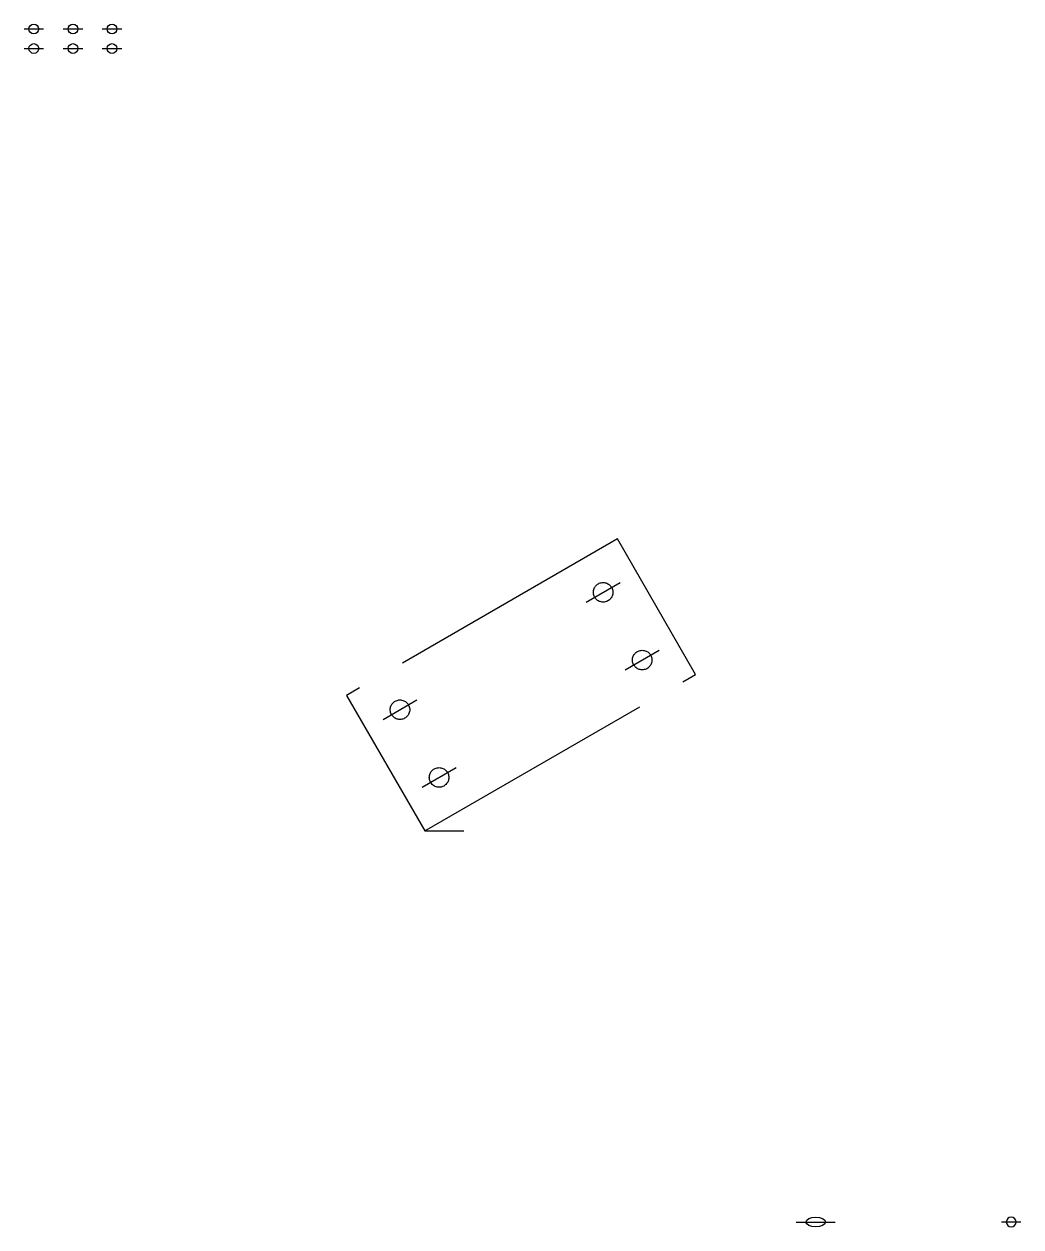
# Model space of a CAD drawing. Header units: inches. Extents: x -0.2 to 25.2, y -0.1 to 30.6.
import ezdxf

# ---------------------------------------------------------------- set-up
doc = ezdxf.new("R2010")
doc.units = ezdxf.units.IN
doc.header["$MEASUREMENT"] = 0
doc.linetypes.add('CENTER', pattern=[5.08, 3.175, -0.635, 0.635, -0.635])
doc.linetypes.add('DASHED2', pattern=[0.762, 0.635, -0.127])
doc.layers.add('BLOCKLINES', color=2, linetype='Continuous')
doc.layers.add('PARTS', color=1, linetype='CENTER')

# ---------------------------------------------------------------- blocks, each defined once
blk = doc.blocks.new('BOLT', base_point=(1, 1))
blk.add_circle((1, 1), 0.125)
at = {"layer": 'BLOCKLINES', "linetype": 'BYBLOCK'}
blk.add_line((0.75, 1), (1.25, 1), dxfattribs=at)
blk = doc.blocks.new('PLATE')
blk.add_lwpolyline([(0, 0), (4, 0), (4, 2), (0, 2)], close=True)
for p in [(0.5, 1.5), (3.5, 1.5), (0.5, 0.5), (3.5, 0.5)]:
    blk.add_blockref('BOLT', p)
blk = doc.blocks.new('ASSEMBLY')
blk.add_line((0, 0), (1, 0))
at = {"xscale": 2, "yscale": 2, "rotation": 30}
blk.add_blockref('PLATE', (0, 0), dxfattribs=at)

msp = doc.modelspace()

# ---------------------------------------------------------------- block references
at = {"linetype": 'DASHED2', "row_count": 2, "column_count": 3, "row_spacing": 0.5, "column_spacing": 1}
msp.add_blockref('BOLT', (0, 30), dxfattribs=at)
for p, xscale in [((20, 0), 2), ((25, 0), -1)]:
    msp.add_blockref('BOLT', p, dxfattribs=dict(xscale=xscale))
at = {"layer": 'PARTS'}
msp.add_blockref('ASSEMBLY', (10, 10), dxfattribs=at)

doc.saveas('drawing.dxf')
